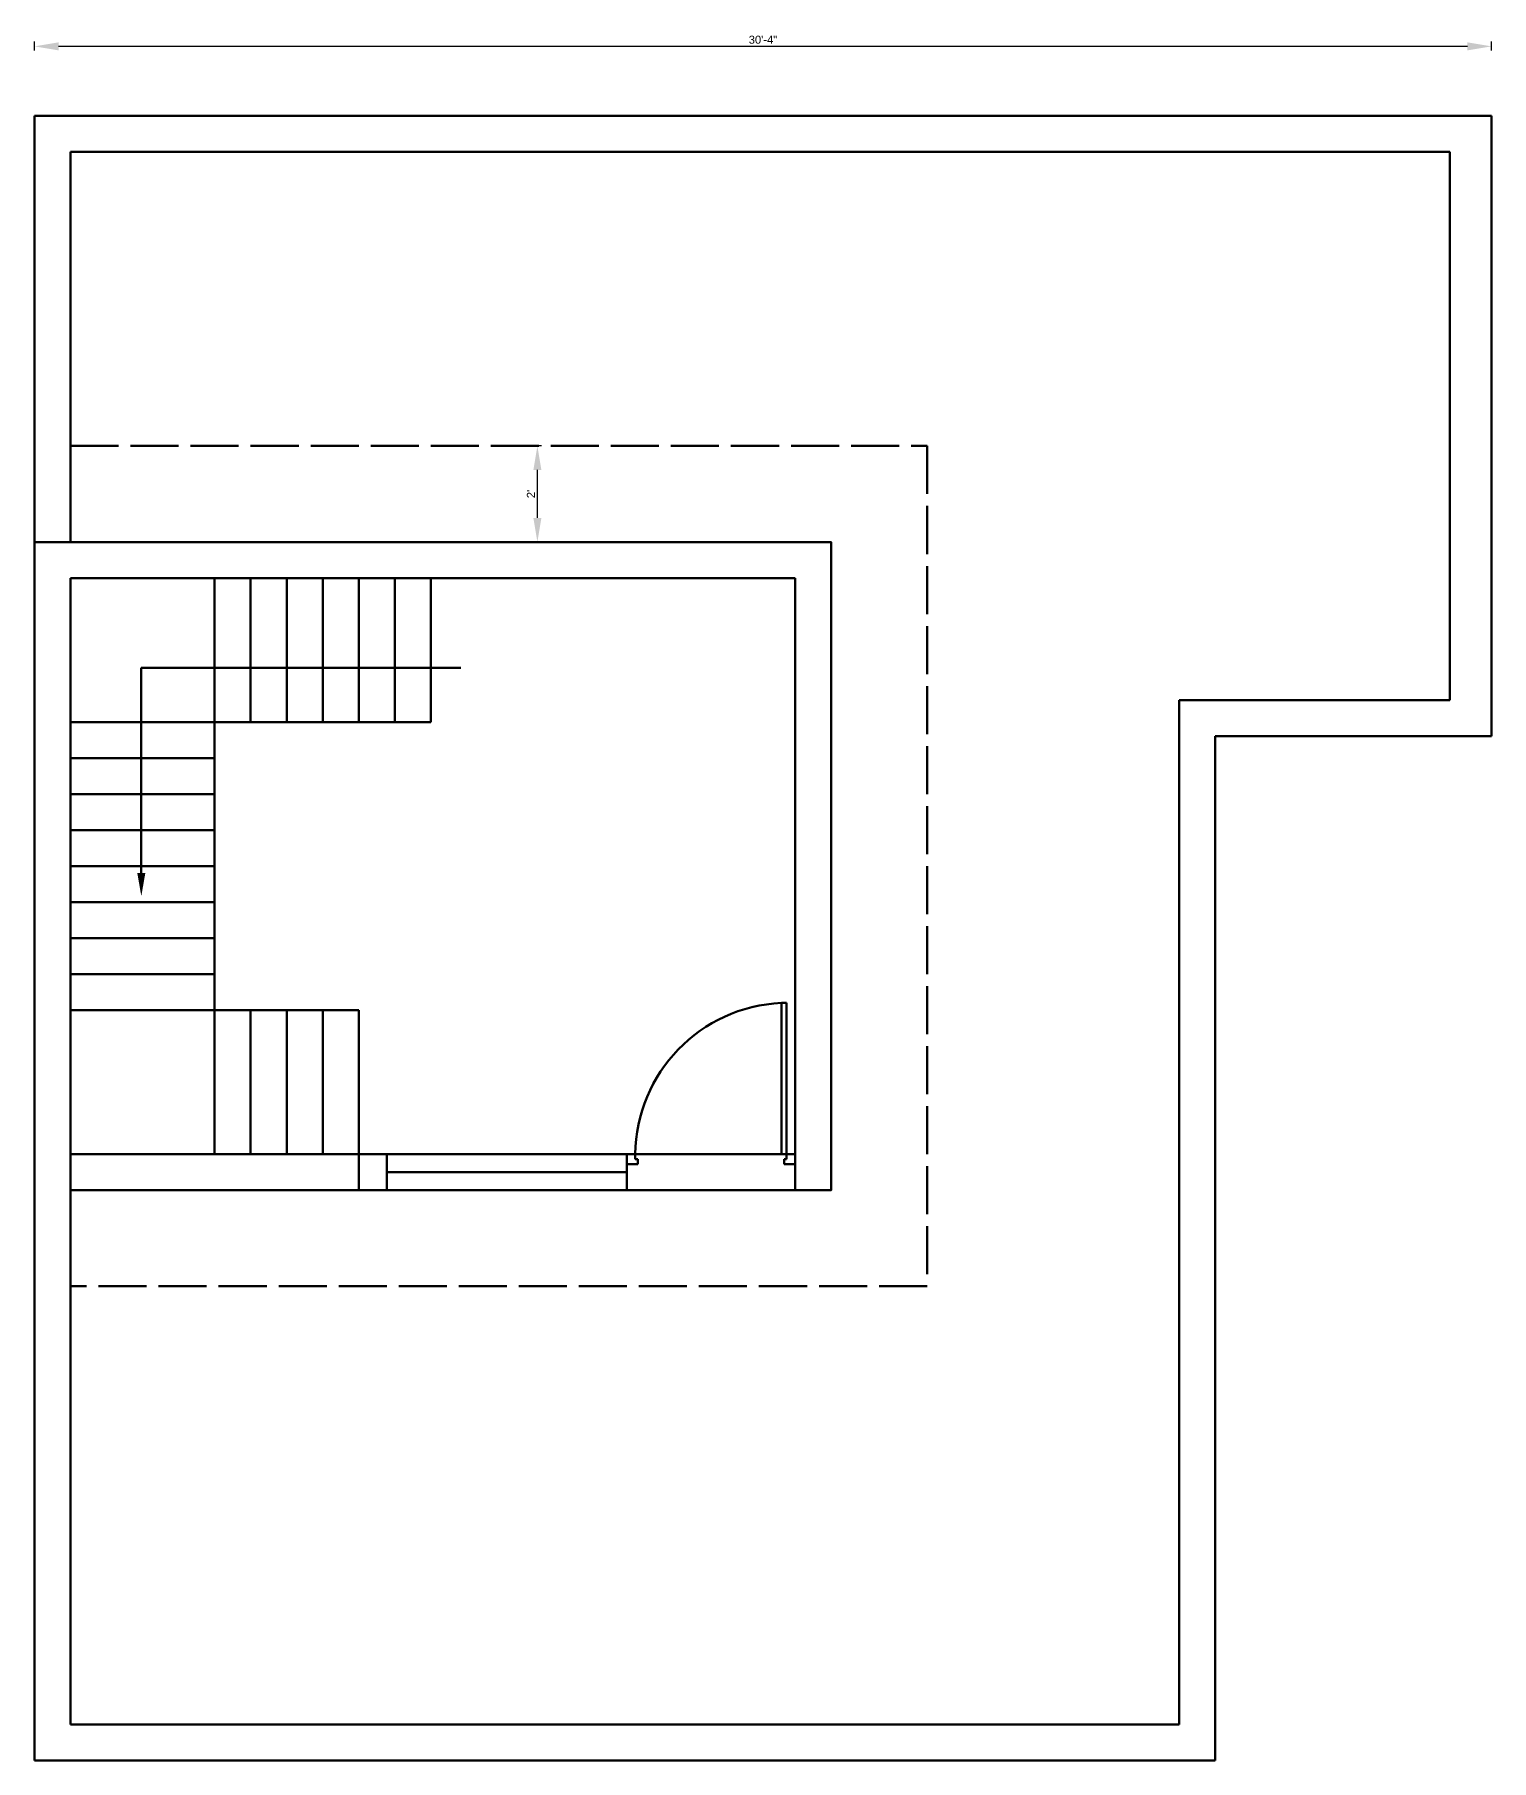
# Model space of a CAD drawing. Header units: inches. Extents: x 934 to 13503, y 40 to 6452.
# Drawn here: x 4870.6 to 5234.6, y 4360.6 to 4791.9 of the extents above; entities that cross this region are included whole.
import ezdxf

# ---------------------------------------------------------------- set-up
doc = ezdxf.new("R2010")
doc.units = ezdxf.units.IN
doc.linetypes.add('ACAD_ISO02W100', pattern=[15, 12, -3])
for name, color, linetype in [('door', 130, 'Continuous'), ('staircase', 190, 'Continuous'), ('WINDOW', 2, 'Continuous')]:
    doc.layers.add(name, color=color, linetype=linetype)
doc.styles.get("Standard").update_dxf_attribs({"font": 'arial.ttf'})
doc.dimstyles.new('feet inch', dxfattribs={"dimtxt": 2, "dimasz": 6, "dimexe": 1.25, "dimexo": 0.275, "dimtad": 1, "dimdec": 0, "dimdsep": 46, "dimlunit": 4, "dimtxsty": 'Standard', "dimcen": 2.5, "dimclrd": 2, "dimadec": 0, "dimazin": 0, "dimtfac": 1, "dimtdec": 0, "dimtmove": 0, "dimatfit": 3, "dimldrblk": 'ARCHTICK', "dimfxl": 1, "dimfxlon": 1, "dimarcsym": 0})

# ---------------------------------------------------------------- blocks, each defined once
blk = doc.blocks.new('DR_D01')
at = {"lineweight": 80}
for p, q in [((-0.45, 0.93), (-0.42, 0.93)), ((-0.45, 0.03), (-0.45, 0.93)), ((-0.42, 0.03), (-0.42, 0.93)), ((-0.5, 0.03), (-0.42, 0.03)), ((-0.5, 0.03), (-0.5, -0.03)), ((-0.45, 0.03), (-0.45, 0)), ((-0.45, 0), (-0.435, 0)), ((-0.435, 0), (-0.435, -0.03)), ((0.435, 0), (0.435, -0.03)), ((0.45, 0), (0.435, 0)), ((0.45, 0.03), (0.45, 0)), ((0.5, 0.03), (0.45, 0.03)), ((0.5, -0.03), (0.5, 0.03)), ((-0.435, -0.03), (-0.5, -0.03)), ((0.435, -0.03), (0.5, -0.03))]:
    blk.add_line(p, q, dxfattribs=at)
blk.add_arc((-0.46, 0.021), 0.91, 0.5915, 87.4664, dxfattribs=at)
blk = doc.blocks.new('*D366')
at = {"color": 0, "lineweight": -2, "transparency": 16777216}
for p, q in [((4997.26, 4689.09), (4995.01, 4689.09)), ((4997.26, 4665.09), (4995.01, 4665.09))]:
    blk.add_line(p, q, dxfattribs=at)
at = {"color": 2, "lineweight": -2, "transparency": 16777216}
blk.add_line((4996.26, 4671.09), (4996.26, 4683.09), dxfattribs=at)
at = {"color": 2, "lineweight": 80, "transparency": 16777216}
for points in [[(4995.26, 4683.09), (4997.26, 4683.09), (4996.26, 4689.09)], [(4995.26, 4671.09), (4997.26, 4671.09), (4996.26, 4665.09)]]:
    blk.add_solid(points, dxfattribs=at)
at = {"layer": 'Defpoints', "color": 0, "lineweight": 80, "transparency": 16777216}
for p in [(4996.26, 4689.09), (5069.62, 4689.09), (5069.62, 4665.09)]:
    blk.add_point(p, dxfattribs=at)
at = {"color": 0, "lineweight": 80, "transparency": 16777216, "insert": (4994.63, 4677.09), "char_height": 2, "attachment_point": 5, "rotation": 90}
blk.add_mtext("2'", dxfattribs=at)
blk = doc.blocks.new('_ArchTick')
at = {"color": 0, "linetype": 'ByBlock', "lineweight": 80, "const_width": 0.15}
blk.add_lwpolyline([(-0.5, -0.5), (0.5, 0.5)], dxfattribs=at)
blk = doc.blocks.new('*D367')
at = {"color": 0, "lineweight": -2, "transparency": 16777216}
for p, q in [((4870.62, 4787.95), (4870.62, 4790.2)), ((5234.62, 4787.95), (5234.62, 4790.2))]:
    blk.add_line(p, q, dxfattribs=at)
at = {"color": 2, "lineweight": -2, "transparency": 16777216}
blk.add_line((5228.62, 4788.95), (4876.62, 4788.95), dxfattribs=at)
at = {"color": 2, "lineweight": 80, "transparency": 16777216}
for points in [[(4876.62, 4789.95), (4876.62, 4787.95), (4870.62, 4788.95)], [(5228.62, 4789.95), (5228.62, 4787.95), (5234.62, 4788.95)]]:
    blk.add_solid(points, dxfattribs=at)
at = {"layer": 'Defpoints', "color": 0, "lineweight": 80, "transparency": 16777216}
for p in [(4870.62, 4788.95), (4870.62, 4771.59), (5234.62, 4771.59)]:
    blk.add_point(p, dxfattribs=at)
at = {"color": 0, "lineweight": 80, "transparency": 16777216, "insert": (5052.62, 4790.6), "char_height": 2, "attachment_point": 5}
blk.add_mtext('30\'-4"', dxfattribs=at)

msp = doc.modelspace()

# ---------------------------------------------------------------- linework, layer by layer
at = {"lineweight": 80}
for p, q in [((5234.622, 4771.587), (4870.622, 4771.587)), ((4870.622, 4771.587), (4870.622, 4360.587)), ((5234.622, 4616.587), (5234.622, 4771.587)), ((4879.622, 4762.587), (4879.622, 4665.087)), ((5224.221, 4762.587), (4879.622, 4762.587)), ((5224.221, 4625.587), (5224.221, 4762.587)), ((5060.622, 4656.087), (4879.622, 4656.087)), ((4879.622, 4656.087), (4879.622, 4369.587)), ((5156.622, 4625.587), (5156.622, 4369.587)), ((5156.622, 4625.587), (5224.221, 4625.587)), ((5165.622, 4616.587), (5165.622, 4360.587)), ((5165.622, 4616.587), (5234.622, 4616.587))]:
    msp.add_line(p, q, dxfattribs=at)
at = {"color": 0, "lineweight": 80}
for p, q in [((5060.622, 4656.087), (5060.622, 4503.087)), ((4958.346, 4633.621), (4977.134, 4633.621)), ((4951.622, 4512.087), (5060.622, 4512.087)), ((4958.622, 4512.087), (4958.622, 4503.087)), ((5018.622, 4512.087), (5018.622, 4503.087)), ((4958.622, 4507.587), (5018.622, 4507.587)), ((4879.622, 4369.587), (5156.622, 4369.587)), ((4870.622, 4360.587), (5165.622, 4360.587))]:
    msp.add_line(p, q, dxfattribs=at)
at = {"color": 0, "linetype": 'ACAD_ISO02W100', "lineweight": 80}
msp.add_lwpolyline([(4879.622, 4689.087), (5093.622, 4689.087), (5093.622, 4479.087), (4879.622, 4479.087)], dxfattribs=at)
at = {"color": 0, "lineweight": 80}
msp.add_lwpolyline([(4870.622, 4665.087), (5069.622, 4665.087), (5069.622, 4503.087), (4879.622, 4503.087)], dxfattribs=at)
at = {"layer": 'staircase', "lineweight": 80}
for p, q in [((4915.622, 4656.087), (4915.622, 4512.087)), ((4924.622, 4656.087), (4924.622, 4620.087)), ((4933.622, 4656.087), (4933.622, 4620.087)), ((4942.622, 4656.087), (4942.622, 4620.087)), ((4951.622, 4656.087), (4951.622, 4620.087)), ((4960.622, 4656.087), (4960.622, 4620.087)), ((4969.622, 4656.087), (4969.622, 4620.087)), ((4969.622, 4620.087), (4879.622, 4620.087)), ((4915.622, 4611.087), (4879.622, 4611.087)), ((4915.622, 4602.087), (4879.622, 4602.087)), ((4915.622, 4593.087), (4879.622, 4593.087)), ((4915.622, 4584.087), (4879.622, 4584.087)), ((4915.622, 4575.087), (4879.622, 4575.087)), ((4915.622, 4566.087), (4879.622, 4566.087)), ((4915.622, 4557.087), (4879.622, 4557.087)), ((4951.622, 4548.087), (4879.622, 4548.087)), ((4924.622, 4548.087), (4924.622, 4512.087)), ((4933.622, 4548.087), (4933.622, 4512.087)), ((4942.622, 4548.087), (4942.622, 4512.087)), ((4951.622, 4548.087), (4951.622, 4503.087))]:
    msp.add_line(p, q, dxfattribs=at)
at = {"layer": 'staircase', "color": 7, "lineweight": 80, "true_color": 0xffffff}
msp.add_line((4951.622, 4512.087), (4879.622, 4512.087), dxfattribs=at)
at = {"layer": 'WINDOW', "color": 0, "lineweight": 80}
for p, q in [((4897.301, 4582.351), (4897.301, 4633.621)), ((4897.301, 4633.621), (4958.346, 4633.621))]:
    msp.add_line(p, q, dxfattribs=at)
msp.add_lwpolyline([(4897.301, 4576.565, 0, 2, 0), (4897.301, 4582.351, 2, 2, 0)], format="xyseb", dxfattribs=at)

# ---------------------------------------------------------------- block references
at = {"layer": 'door', "lineweight": 80, "xscale": -41.99999999999989, "yscale": 41.99999999999989, "zscale": 41.99999999999989}
msp.add_blockref('DR_D01', (5039.622, 4510.827), dxfattribs=at)

# ---------------------------------------------------------------- dimensions: what is measured, and where the dimension line sits
at = {"color": 0, "lineweight": 80}
dim = msp.add_linear_dim(base=(4870.622, 4788.95), p1=(5234.622, 4771.587), p2=(4870.622, 4771.587), dimstyle='feet inch', dxfattribs=at)
dim.commit()
dim.dimension.update_dxf_attribs({"geometry": '*D367', "text_midpoint": (5052.622, 4790.597)})
dim = msp.add_linear_dim(base=(4996.26, 4689.087), p1=(5069.622, 4665.087), p2=(5069.622, 4689.087), angle=90, dimstyle='feet inch', dxfattribs=at)
dim.commit()
dim.dimension.update_dxf_attribs({"geometry": '*D366', "text_midpoint": (4994.631, 4677.087)})

doc.saveas('drawing.dxf')
